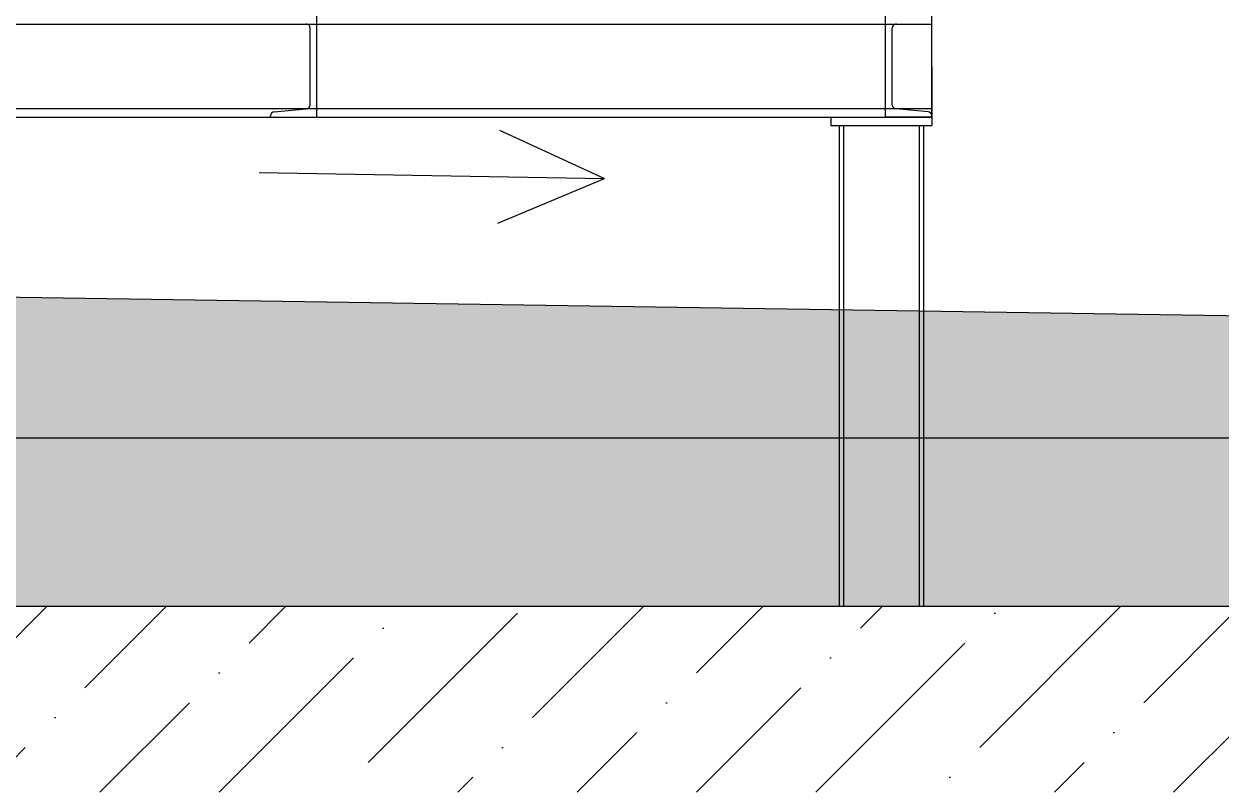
# Model space of a CAD drawing. Extents: x 3792242 to 5145247, y -1546315 to -1031918.
# Drawn here: x 3845621 to 3847040, y -1523905 to -1523003 of the extents above; entities that cross this region are included whole.
import ezdxf

# ---------------------------------------------------------------- set-up
doc = ezdxf.new("R2010")
doc.units = 0
doc.header["$MEASUREMENT"] = 0
for name, color, linetype in [('MÚRY', 1, 'CONTINUOUS'), ('TENKÁ', 7, 'CONTINUOUS'), ('ZZ-chladenie', 133, 'CONTINUOUS'), ('ŠRAFY', 82, 'CONTINUOUS'), ('šrafy-múry', 8, 'CONTINUOUS')]:
    doc.layers.add(name, color=color, linetype=linetype)
pattern_1 = [(0, (42813.193, 0), (0, 37.5), [37.5, -37.5]), (90, (42813.193, 0), (-37.5, 2e-15), [37.5, -37.5])]

msp = doc.modelspace()

# ---------------------------------------------------------------- hatches: boundary and pattern name
at = {"layer": 'ŠRAFY'}
h = msp.add_hatch(dxfattribs=at)
h.set_pattern_fill('SQUARE', color=256, scale=300)
h.set_pattern_definition(pattern_1)
h.paths.add_polyline_path([(3853400.193, -1523263.485), (3847381.193, -1523353.77), (3842010.193, -1523273.205), (3842010.193, -1523493.77), (3853400.193, -1523493.77)])
h.paths.add_polyline_path([(3842595.193, -1523514.799), (3842595.193, -1523227.201), (3842845.193, -1523227.201), (3842845.193, -1523514.799)], flags=9)
h.paths.add_polyline_path([(3850597.995, -1523267.059), (3851142.294, -1523267.059), (3851142.294, -1523467.173), (3850597.995, -1523467.173)], flags=9)
h.paths.add_polyline_path([(3852717.693, -1523618.82), (3852717.693, -1523318.721), (3852967.693, -1523318.721), (3852967.693, -1523618.82)], flags=9)
h = msp.add_hatch(dxfattribs=at)
h.set_pattern_fill('SQUARE', color=256, scale=300)
h.set_pattern_definition(pattern_1)
h.paths.add_polyline_path([(3850649.152, -1523493.77), (3842010.193, -1523493.77), (3842010.193, -1523693.77), (3850649.152, -1523693.77)])
h.paths.add_polyline_path([(3842503.193, -1523896.819), (3842503.193, -1523609.221), (3842753.193, -1523609.221), (3842753.193, -1523896.819)], flags=9)
at = {"layer": 'šrafy-múry'}
h = msp.add_hatch(dxfattribs=at)
h.set_pattern_fill('ANSI36', color=253, scale=800, angle=360)
h.set_pattern_definition([(45, (-94128.81, 6000), (53.0330086, 194.4543648), [250, -50, 0, -50])])
h.paths.add_polyline_path([(3841650.193, -1524201.197), (3841682.903, -1524213.77), (3841990.193, -1524213.77), (3841990.193, -1523993.77), (3841990.193, -1523963.77), (3841990.193, -1523913.77), (3845025.193, -1523913.77), (3845140.193, -1523913.77), (3846990.193, -1523913.77), (3847040.193, -1523913.77), (3847155.193, -1523913.77), (3848990.193, -1523913.77), (3849105.193, -1523913.77), (3850649.152, -1523913.77), (3853280.193, -1523913.77), (3853600.193, -1523913.77), (3853780.193, -1523913.77), (3853850.193, -1523913.77), (3853850.193, -1523883.77), (3853850.193, -1523733.77), (3853850.193, -1523713.77), (3853850.193, -1523243.77), (3853600.193, -1523243.77), (3853600.193, -1523643.77), (3853600.193, -1523693.77), (3853400.193, -1523693.77), (3850649.152, -1523693.77), (3842010.193, -1523693.77), (3841810.193, -1523693.77), (3841810.193, -1522743.77), (3841650.193, -1522743.77), (3841650.193, -1524201.197)])
h.paths.add_polyline_path([(3852644.693, -1523875.799), (3852644.693, -1523588.201), (3852894.693, -1523588.201), (3852894.693, -1523875.799)], flags=24)
h.paths.add_polyline_path([(3842503.193, -1523896.819), (3842503.193, -1523609.221), (3842753.193, -1523609.221), (3842753.193, -1523896.819)], flags=24)
h.paths.add_polyline_path([(3852717.693, -1523618.82), (3852717.693, -1523318.721), (3852967.693, -1523318.721), (3852967.693, -1523618.82)], flags=24)
h.paths.add_polyline_path([(3850597.995, -1523267.059), (3851142.294, -1523267.059), (3851142.294, -1523467.173), (3850597.995, -1523467.173)], flags=24)
h.paths.add_polyline_path([(3842595.193, -1523514.799), (3842595.193, -1523227.201), (3842845.193, -1523227.201), (3842845.193, -1523514.799)], flags=24)

# ---------------------------------------------------------------- linework, layer by layer
at = {"layer": 'MÚRY'}
msp.add_line((3842010.193, -1523273.205), (3847381.193, -1523353.77), dxfattribs=at)
at = {"layer": 'TENKÁ'}
for p, q in [((3846184.932, -1523129.28), (3846309.453, -1523186.462)), ((3845900.016, -1523179.315), (3846309.453, -1523186.462)), ((3846183.012, -1523239.263), (3846309.453, -1523186.462)), ((3842010.193, -1523493.77), (3853400.193, -1523493.77)), ((3853600.193, -1523693.77), (3841810.193, -1523693.77))]:
    msp.add_line(p, q, dxfattribs=at)
at = {"layer": 'ZZ-chladenie'}
for p, q in [((3845538.584, -1523003.77), (3845928.524, -1523003.77)), ((3845815.739, -1523003.77), (3846697.524, -1523003.77)), ((3845968.401, -1523113.77), (3845968.401, -1522993.77)), ((3846642.524, -1523113.77), (3846642.524, -1522993.77)), ((3846697.524, -1523113.77), (3846697.524, -1522993.77)), ((3845960.401, -1523099.181), (3845960.401, -1523008.36)), ((3846650.524, -1523099.181), (3846650.524, -1523008.36)), ((3846697.524, -1523053.77), (3846697.524, -1523123.77)), ((3845538.584, -1523103.77), (3845928.524, -1523103.77)), ((3845815.739, -1523103.77), (3846697.524, -1523103.77)), ((3845917.965, -1523107.475), (3845955.837, -1523104.162)), ((3846692.959, -1523107.475), (3846655.088, -1523104.162)), ((3845538.584, -1523113.77), (3845928.524, -1523113.77)), ((3845815.739, -1523113.77), (3846697.524, -1523113.77)), ((3845913.401, -1523113.77), (3845913.401, -1523112.456)), ((3845913.401, -1523113.77), (3845968.401, -1523113.77)), ((3846577.524, -1523113.77), (3846577.524, -1523123.77)), ((3846697.524, -1523113.77), (3846642.524, -1523113.77)), ((3846697.524, -1523113.77), (3846697.524, -1523112.456)), ((3846577.524, -1523123.77), (3846697.524, -1523123.77)), ((3846587.524, -1523123.77), (3846587.524, -1523693.77)), ((3846592.524, -1523123.77), (3846592.524, -1523693.77)), ((3846682.524, -1523123.77), (3846682.524, -1523693.77)), ((3846687.524, -1523123.77), (3846687.524, -1523693.77))]:
    msp.add_line(p, q, dxfattribs=at)
for centre, start, end in [((3845955.401, -1523008.36), 0, 85), ((3846655.524, -1523008.36), 95, 180), ((3845955.401, -1523099.181), 275, 0), ((3846655.524, -1523099.181), 180, 265), ((3845918.401, -1523112.456), 95, 180), ((3846692.524, -1523112.456), 0, 85)]:
    msp.add_arc(centre, 5, start, end, dxfattribs=at)

doc.saveas('drawing.dxf')
